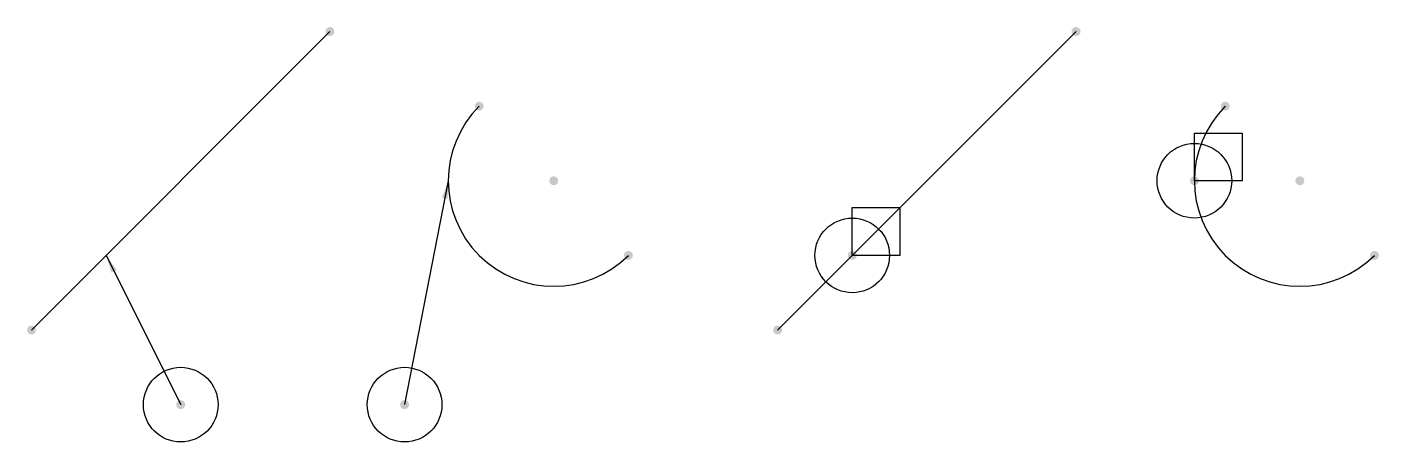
# Model space of a CAD drawing. Extents: x 94 to 1906, y -750 to -194.
import ezdxf

# ---------------------------------------------------------------- set-up
doc = ezdxf.new("R2010")
doc.units = 0
doc.layers.add('arrows', color=5, linetype='Continuous', lineweight=25)
doc.layers.add('points-hatch', color=1, linetype='Continuous', lineweight=25)
doc.layers.add('icons', color=18, linetype='Continuous', lineweight=25, true_color=0x000000)
doc.layers.add('visible', color=18, linetype='Continuous', lineweight=25, true_color=0x000000)
doc.dimstyles.new('QCADDimStyle', dxfattribs={"dimtxt": 2.5, "dimasz": 2.5, "dimexe": 1.25, "dimexo": 0.625, "dimtad": 1, "dimtoh": 1, "dimdec": 4, "dimdsep": 46, "dimtxsty": 'Standard', "dimcen": 0.09, "dimadec": 0, "dimazin": 2, "dimtfac": 1, "dimtdec": 4, "dimtofl": 0, "dimtmove": 2, "dimatfit": 3, "dimfxl": 1, "dimtolj": 1, "dimtzin": 0, "dimarcsym": 0})
picture_1 = doc.add_image_def('image1.png', size_in_pixel=(64, 64))

msp = doc.modelspace()

# ---------------------------------------------------------------- hatches: boundary and pattern name
at = {"layer": 'points-hatch', "transparency": 33554687}
h = msp.add_hatch(color=256, dxfattribs=at)
edge = h.paths.add_edge_path(flags=0)
edge.add_arc((1500, -200), 6, 0, 360)
edge = h.paths.add_edge_path(flags=0)
edge.add_arc((300, -700), 6, 0, 360)
edge = h.paths.add_edge_path(flags=0)
edge.add_arc((900, -500), 6, 0, 360)
edge = h.paths.add_edge_path(flags=0)
edge.add_arc((600, -700), 6, 0, 360)
edge = h.paths.add_edge_path(flags=0)
edge.add_arc((1200, -500), 6, 0, 360)
edge = h.paths.add_edge_path(flags=0)
edge.add_arc((700, -300), 6, 0, 360)
edge = h.paths.add_edge_path(flags=0)
edge.add_arc((1658.6, -400), 6, 0, 360)
edge = h.paths.add_edge_path(flags=0)
edge.add_arc((800, -400), 6, 0, 360)
edge = h.paths.add_edge_path(flags=0)
edge.add_arc((500, -200), 6, 0, 360)
edge = h.paths.add_edge_path(flags=0)
edge.add_arc((1800, -400), 6, 0, 360)
edge = h.paths.add_edge_path(flags=0)
edge.add_arc((100, -600), 6, 0, 360)
edge = h.paths.add_edge_path(flags=0)
edge.add_arc((1900, -500), 6, 0, 360)
edge = h.paths.add_edge_path(flags=0)
edge.add_arc((1100, -600), 6, 0, 360)
edge = h.paths.add_edge_path(flags=0)
edge.add_arc((1700, -300), 6, 0, 360)

# ---------------------------------------------------------------- linework, layer by layer
at = {"layer": 'visible'}
for p, q in [((100, -600), (500, -200)), ((1100, -600), (1500, -200))]:
    msp.add_line(p, q, dxfattribs=at)
for centre in [(1658.6, -400), (1200, -500), (300, -700), (600, -700)]:
    msp.add_circle(centre, 50, dxfattribs=at)
for centre in [(800, -400), (1800, -400)]:
    msp.add_arc(centre, 141.4, 135, 315, dxfattribs=at)

# ---------------------------------------------------------------- pictures from other files: only their frames are drawn
at = {"layer": 'icons'}
image = msp.add_image(picture_1, insert=(1658.6, -400), size_in_units=(64, 64), dxfattribs=at)
image.dxf.flags = 7
image = msp.add_image(picture_1, insert=(1200, -500), size_in_units=(64, 64), dxfattribs=at)
image.dxf.flags = 7

# ---------------------------------------------------------------- leaders
at = {"layer": 'arrows'}
for points in [[(658.6, -400), (600, -700)], [(200, -500), (300, -700)]]:
    msp.add_leader(points, dimstyle='QCADDimStyle', override={"dimtxt": 0.18, "dimasz": 24, "dimexe": 0.18, "dimexo": 0.0625, "dimgap": 0.09, "dimtad": 0, "dimtih": 1, "dimzin": 0, "dimazin": 0, "dimtmove": 0}, dxfattribs=at)

doc.saveas('drawing.dxf')
